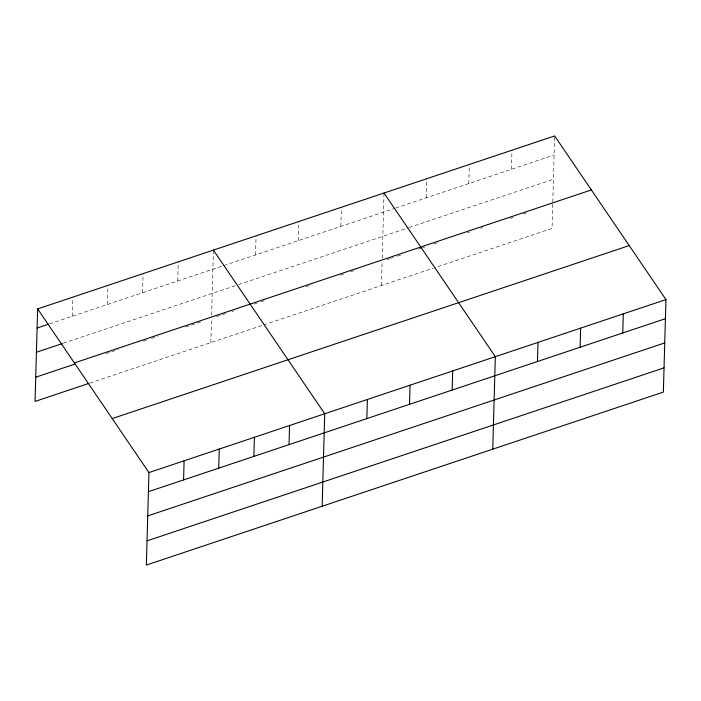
<?xml version="1.0" encoding="UTF-8"?>
<svg xmlns="http://www.w3.org/2000/svg" width="701" height="701" viewBox="0 0 701 701"><rect width="100%" height="100%" fill="white"/><g stroke="black" fill="none" stroke-linecap="round" stroke-linejoin="round"><path stroke-width="0.53" stroke-dasharray="3.5 2.63" d="M72.256 316.265L72.79 297.154M107.411 304.497L107.945 285.395M142.566 292.738L143.1 273.627M177.73 280.978L178.256 261.867M210.835 342.596L211.509 318.377M211.597 315.126L213.419 250.108M255.532 254.945L256.067 235.834M298.188 240.671L298.722 221.56M340.844 226.397L341.378 207.294M381.449 285.509L382.124 261.298M382.211 258.038L384.025 193.02M426.147 197.857L426.681 178.746M468.803 183.592L469.337 164.481M511.458 169.318L511.984 150.207M552.738 204.21L552.055 228.43L434.252 267.843M552.791 202.046L554.64 135.941M49.508 323.871L394.663 208.39M395.679 208.048L554.105 155.044M63.309 343.245L237.595 284.93M238.612 284.597L408.21 227.851M409.226 227.51L553.431 179.263M106.044 353.663L118.451 349.519M143.267 341.212L147.403 339.827M151.539 338.443L157.743 336.366M185.66 327.025L202.203 321.496M216.583 316.677L227.755 312.944M231.821 311.586L233.854 310.902M254.165 304.111L257.206 303.086M261.271 301.728L264.321 300.711M305.951 286.779L312.05 284.737M340.484 275.23L343.534 274.205M350.64 271.83L356.73 269.789M387.197 259.598L390.247 258.573M391.263 258.24L393.296 257.556M397.353 256.198L401.419 254.84M418.681 249.065L421.73 248.04M422.747 247.707L424.771 247.024M433.919 243.966L437.976 242.607M467.427 232.75L469.46 232.075M480.632 228.333L482.665 227.659M510.083 218.484L513.132 217.459M523.279 214.068L526.328 213.043M89.851 383.07L262.63 325.264M263.637 324.922L433.236 268.185"/><path stroke-width="1.05" d="M37.635 308.913L148.945 472.57L146.36 565.059L663.365 392.087L665.95 299.59L554.64 135.941L37.635 308.913L35.05 401.41L88.817 383.421M183.566 479.922L184.1 460.811M218.721 468.154L219.255 449.052M253.876 456.395L254.41 437.284M289.031 444.627L289.566 425.525M322.145 506.253L324.721 413.756L213.419 250.108M366.842 418.593L367.377 399.491M409.498 404.328L410.032 385.217M452.154 390.054L452.688 370.943M492.75 449.166L495.335 356.678L384.025 193.02M537.457 361.514L537.991 342.403M580.113 347.24L580.647 328.138M622.76 332.975L623.294 313.864M37.1 328.024L48.474 324.221M36.426 352.244L62.275 343.595M74.367 362.925L591.372 189.945M35.725 377.191L75.016 364.047M112.213 418.567L629.218 245.587M148.945 472.57L665.95 299.59M148.41 491.681L665.415 318.701M147.736 515.901L664.741 342.92M147.035 540.848L664.04 367.867"/></g></svg>
